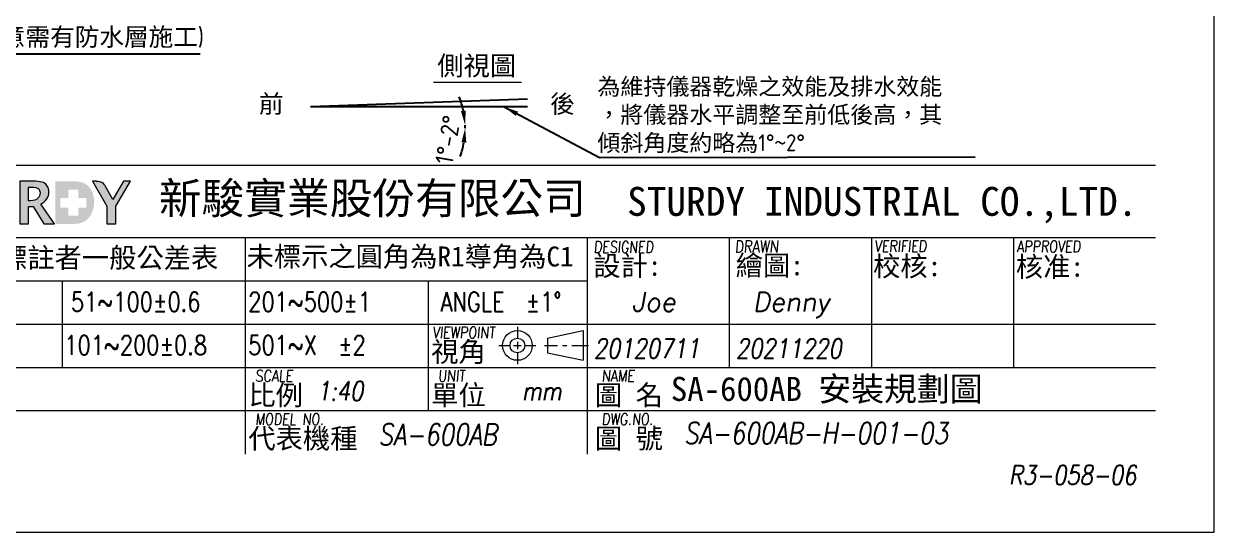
# Model space of a CAD drawing. Header units: millimetres. Extents: x -207026 to -195306, y -24854 to -16614.
# Drawn here: x -200250 to -195306, y -24854 to -22743 of the extents above; entities that cross this region are included whole.
import ezdxf

# ---------------------------------------------------------------- set-up
doc = ezdxf.new("R2010")
doc.units = ezdxf.units.MM
doc.layers.get('0').update_dxf_attribs({"lineweight": 25})
for name, color, linetype, lineweight in [('D', 3, 'Continuous', 13), ('F', 7, 'Continuous', 15), ('T', 4, 'Continuous', 15)]:
    doc.layers.add(name, color=color, linetype=linetype, lineweight=lineweight)
doc.styles.get("Standard").update_dxf_attribs({"font": 'KAIU.TTF'})
doc.styles.add('STU25', font='isocp2.shx')
doc.styles.add('Text', font='romans.shx', dxfattribs={"width": 0.8, "oblique": 10})
doc.dimstyles.new('STU25', dxfattribs={"dimscale": 30, "dimtxt": 2.5, "dimasz": 2, "dimexe": 0.6, "dimexo": 1, "dimgap": 1, "dimtad": 1, "dimdsep": 46, "dimtxsty": 'STU25', "dimcen": 2, "dimazin": 2, "dimtfac": 1, "dimtmove": 0, "dimatfit": 3, "dimfxl": 0, "dimtolj": 1, "dimtzin": 0, "dimarcsym": 0})
doc.dimstyles.new('STU25$7', dxfattribs={"dimscale": 30, "dimtxt": 2.5, "dimasz": 2, "dimexe": 1.25, "dimexo": 0.625, "dimgap": 1, "dimtad": 0, "dimdec": 4, "dimdsep": 46, "dimtxsty": 'STU25', "dimcen": 2.5, "dimazin": 2, "dimtfac": 1, "dimtdec": 4, "dimtmove": 0, "dimatfit": 3, "dimfxl": 0, "dimtolj": 1, "dimtzin": 0, "dimarcsym": 0})

# ---------------------------------------------------------------- blocks, each defined once
blk = doc.blocks.new('*D4')
at = {"layer": 'D', "color": 0, "linetype": 'Continuous', "lineweight": -2}
for start, end in [(11.817, 21.6339), (0, 2), (340.3661, 350.183)]:
    blk.add_arc((-198767.4, -23176.3), 350.6, start, end, dxfattribs=at)
at = {"layer": 'D', "color": 0}
for points in [[(-198434.1, -23105.7), (-198414.3, -23103.3), (-198417, -23164.1)], [(-198412, -23236.9), (-198431.9, -23235.2), (-198416.8, -23176.3)]]:
    blk.add_solid(points, dxfattribs=at)
at = {"layer": 'Defpoints', "color": 0}
for p in [(-198767.4, -23176.3), (-198767.4, -23176.3), (-198416.9, -23168.1), (-197867, -23144.9), (-197866.4, -23176.3)]:
    blk.add_point(p, dxfattribs=at)
at = {"layer": 'D', "color": 0, "insert": (-198488.5, -23224.7), "char_height": 75, "attachment_point": 5, "rotation": 80.1603, "style": 'STU25'}
blk.add_mtext('1%%D-2%%D', dxfattribs=at)
blk = doc.blocks.new('新駿LOGO')
at = {"layer": 'F'}
h = blk.add_hatch(color=256, dxfattribs=at)
edge = h.paths.add_edge_path()
edge.add_spline(control_points=[(-518.54, -443.62), (-518.54, -443.62), (-518.54, -439.2), (-518.54, -439.2), (-518.54, -439.2), (-516.88, -439.2), (-516.88, -439.2), (-516.55, -439.2), (-516.29, -439.25), (-516.11, -439.33), (-515.93, -439.41), (-515.79, -439.54), (-515.69, -439.72), (-515.59, -439.89), (-515.54, -440.08), (-515.54, -440.3), (-515.54, -440.56), (-515.61, -440.8), (-515.76, -441.03), (-515.91, -441.26), (-516.12, -441.44), (-516.39, -441.56), (-516.39, -441.56), (-514.95, -443.62), (-514.95, -443.62), (-514.95, -443.62), (-516.07, -443.62), (-516.07, -443.62), (-516.07, -443.62), (-517.17, -441.81), (-517.17, -441.81), (-517.17, -441.81), (-517.67, -441.81), (-517.67, -441.81), (-517.67, -441.81), (-517.67, -443.62), (-517.67, -443.62), (-517.67, -443.62), (-518.54, -443.62), (-518.54, -443.62)], knot_values=[0, 0, 0, 0, 1, 1, 1, 2, 2, 2, 3, 3, 3, 4, 4, 4, 5, 5, 5, 6, 6, 6, 7, 7, 7, 8, 8, 8, 9, 9, 9, 10, 10, 10, 11, 11, 11, 12, 12, 12, 13, 13, 13, 13], degree=3, periodic=1)
edge = h.paths.add_edge_path(flags=16)
edge.add_spline(control_points=[(-517.67, -441.21), (-517.67, -441.21), (-517.46, -441.21), (-517.46, -441.21), (-517.08, -441.21), (-516.82, -441.13), (-516.68, -440.96), (-516.53, -440.8), (-516.46, -440.61), (-516.46, -440.4), (-516.46, -440.22), (-516.52, -440.08), (-516.63, -439.97), (-516.75, -439.86), (-516.99, -439.81), (-517.35, -439.81), (-517.35, -439.81), (-517.67, -439.81), (-517.67, -439.81), (-517.67, -439.81), (-517.67, -441.21), (-517.67, -441.21)], knot_values=[0, 0, 0, 0, 1, 1, 1, 2, 2, 2, 3, 3, 3, 4, 4, 4, 5, 5, 5, 6, 6, 6, 7, 7, 7, 7], degree=3, periodic=1)
h = blk.add_hatch(color=256, dxfattribs=at)
edge = h.paths.add_edge_path()
edge.add_spline(control_points=[(-514.87, -443.62), (-514.87, -443.62), (-513.05, -443.62), (-513.05, -443.62)], knot_values=[-9, -9, -9, -9, -8, -8, -8, -8], degree=3, periodic=0)
edge.add_spline(control_points=[(-513.05, -443.62), (-512.51, -443.62), (-512.09, -443.52), (-511.79, -443.32)], knot_values=[-8, -8, -8, -8, -7, -7, -7, -7], degree=3, periodic=0)
edge.add_spline(control_points=[(-511.79, -443.32), (-511.48, -443.12), (-511.25, -442.85), (-511.09, -442.5)], knot_values=[-7, -7, -7, -7, -6, -6, -6, -6], degree=3, periodic=0)
edge.add_spline(control_points=[(-511.09, -442.5), (-510.93, -442.15), (-510.85, -441.76), (-510.85, -441.32)], knot_values=[-6, -6, -6, -6, -5, -5, -5, -5], degree=3, periodic=0)
edge.add_spline(control_points=[(-510.85, -441.32), (-510.85, -440.87), (-510.93, -440.49), (-511.1, -440.17)], knot_values=[-5, -5, -5, -5, -4, -4, -4, -4], degree=3, periodic=0)
edge.add_spline(control_points=[(-511.1, -440.17), (-511.27, -439.85), (-511.49, -439.61), (-511.78, -439.45)], knot_values=[-4, -4, -4, -4, -3, -3, -3, -3], degree=3, periodic=0)
edge.add_spline(control_points=[(-511.78, -439.45), (-512.06, -439.29), (-512.46, -439.2), (-512.97, -439.2)], knot_values=[-3, -3, -3, -3, -2, -2, -2, -2], degree=3, periodic=0)
edge.add_spline(control_points=[(-512.97, -439.2), (-512.97, -439.2), (-514.87, -439.2), (-514.87, -439.2)], knot_values=[-2, -2, -2, -2, -1, -1, -1, -1], degree=3, periodic=0)
edge.add_spline(control_points=[(-514.87, -439.2), (-514.87, -439.2), (-514.87, -443.62), (-514.87, -443.62)], knot_values=[-1, -1, -1, -1, 0, 0, 0, 0], degree=3, periodic=0)
h.paths.add_polyline_path([(-514.34, -441.95), (-514.34, -440.92), (-513.51, -440.92), (-513.51, -440.07), (-512.48, -440.07), (-512.48, -440.92), (-511.64, -440.92), (-511.64, -441.95), (-512.48, -441.95), (-512.48, -442.77), (-513.51, -442.77), (-513.51, -441.95)], flags=16)
h = blk.add_hatch(color=256, dxfattribs=at)
edge = h.paths.add_edge_path()
edge.add_spline(control_points=[(-509.51, -443.62), (-509.51, -443.62), (-509.51, -441.77), (-509.51, -441.77), (-509.51, -441.77), (-511, -439.2), (-511, -439.2), (-511, -439.2), (-510.64, -439.2), (-510.64, -439.2), (-510.64, -439.2), (-510.3, -439.19), (-510.04, -439.32), (-509.79, -439.45), (-509.71, -439.68), (-509.71, -439.68), (-509.71, -439.68), (-508.9, -441.07), (-508.9, -441.07), (-508.9, -441.07), (-507.78, -439.2), (-507.78, -439.2), (-507.78, -439.2), (-507.05, -439.2), (-507.05, -439.2), (-507.05, -439.2), (-508.59, -441.77), (-508.59, -441.77), (-508.59, -441.77), (-508.59, -443.62), (-508.59, -443.62), (-508.59, -443.62), (-509.51, -443.62), (-509.51, -443.62)], knot_values=[0, 0, 0, 0, 1, 1, 1, 2, 2, 2, 3, 3, 3, 4, 4, 4, 5, 5, 5, 6, 6, 6, 7, 7, 7, 8, 8, 8, 9, 9, 9, 10, 10, 10, 11, 11, 11, 11], degree=3, periodic=1)
at = {"layer": 'F', "lineweight": 0}
for points, knots in [([(-518.54, -443.62), (-518.54, -443.62), (-518.54, -439.2), (-518.54, -439.2), (-518.54, -439.2), (-516.88, -439.2), (-516.88, -439.2), (-516.55, -439.2), (-516.29, -439.25), (-516.11, -439.33), (-515.93, -439.41), (-515.79, -439.54), (-515.69, -439.72), (-515.59, -439.89), (-515.54, -440.08), (-515.54, -440.3), (-515.54, -440.56), (-515.61, -440.8), (-515.76, -441.03), (-515.91, -441.26), (-516.12, -441.44), (-516.39, -441.56), (-516.39, -441.56), (-514.95, -443.62), (-514.95, -443.62), (-514.95, -443.62), (-516.07, -443.62), (-516.07, -443.62), (-516.07, -443.62), (-517.17, -441.81), (-517.17, -441.81), (-517.17, -441.81), (-517.67, -441.81), (-517.67, -441.81), (-517.67, -441.81), (-517.67, -443.62), (-517.67, -443.62), (-517.67, -443.62), (-518.54, -443.62), (-518.54, -443.62)], [0, 0, 0, 0, 1, 1, 1, 2, 2, 2, 3, 3, 3, 4, 4, 4, 5, 5, 5, 6, 6, 6, 7, 7, 7, 8, 8, 8, 9, 9, 9, 10, 10, 10, 11, 11, 11, 12, 12, 12, 13, 13, 13, 13]), ([(-517.67, -441.21), (-517.67, -441.21), (-517.46, -441.21), (-517.46, -441.21), (-517.08, -441.21), (-516.82, -441.13), (-516.68, -440.96), (-516.53, -440.8), (-516.46, -440.61), (-516.46, -440.4), (-516.46, -440.22), (-516.52, -440.08), (-516.63, -439.97), (-516.75, -439.86), (-516.99, -439.81), (-517.35, -439.81), (-517.35, -439.81), (-517.67, -439.81), (-517.67, -439.81), (-517.67, -439.81), (-517.67, -441.21), (-517.67, -441.21)], [0, 0, 0, 0, 1, 1, 1, 2, 2, 2, 3, 3, 3, 4, 4, 4, 5, 5, 5, 6, 6, 6, 7, 7, 7, 7]), ([(-509.51, -443.62), (-509.51, -443.62), (-509.51, -441.77), (-509.51, -441.77), (-509.51, -441.77), (-511, -439.2), (-511, -439.2), (-511, -439.2), (-510.64, -439.2), (-510.64, -439.2), (-510.64, -439.2), (-510.3, -439.19), (-510.04, -439.32), (-509.79, -439.45), (-509.71, -439.68), (-509.71, -439.68), (-509.71, -439.68), (-508.9, -441.07), (-508.9, -441.07), (-508.9, -441.07), (-507.78, -439.2), (-507.78, -439.2), (-507.78, -439.2), (-507.05, -439.2), (-507.05, -439.2), (-507.05, -439.2), (-508.59, -441.77), (-508.59, -441.77), (-508.59, -441.77), (-508.59, -443.62), (-508.59, -443.62), (-508.59, -443.62), (-509.51, -443.62), (-509.51, -443.62)], [0, 0, 0, 0, 1, 1, 1, 2, 2, 2, 3, 3, 3, 4, 4, 4, 5, 5, 5, 6, 6, 6, 7, 7, 7, 8, 8, 8, 9, 9, 9, 10, 10, 10, 11, 11, 11, 11])]:
    blk.add_open_spline(points, degree=3, knots=knots, dxfattribs=at)
at = {"attachment_point": 1, "style": 'STU25'}
for s, insert, char_height in [('{\\f標楷體|b0|i0|c136|p65;新駿實業股份有限公司}', (-504.12, -439.33), 3.25), ('{\\f標楷體|b0|i0|c136|p65;STURDY\\H0.9667x; \\H1.034x;INDUSTRIAL CO.,LTD.}', (-455.51, -439.78), 3)]:
    blk.add_mtext(s, dxfattribs=dict(at, insert=insert, char_height=char_height))
blk = doc.blocks.new('H421')
at = {"layer": 'F', "color": 7}
for p, q in [((155.91, 38.09), (286.91, 38.09)), ((211.36, 38.09), (286.91, 38.09)), ((155.91, 30.59), (286.91, 30.59)), ((192.41, 30.59), (192.41, 17.09)), ((242.66, 30.59), (242.66, 17.09)), ((257.41, 30.59), (257.41, 17.09)), ((272.16, 30.59), (272.16, 17.09)), ((155.91, 26.09), (227.91, 26.09)), ((173.41, 26.09), (173.41, 17.09)), ((211.41, 26.09), (211.41, 17.09)), ((155.91, 21.59), (286.91, 21.59)), ((214.91, 21.59), (286.91, 21.59)), ((227.91, 21.59), (286.91, 21.59)), ((155.91, 17.09), (286.91, 17.09)), ((211.41, 17.09), (211.41, 12.59)), ((227.91, 17.09), (227.91, 8.09)), ((286.91, 12.59), (155.91, 12.59))]:
    blk.add_line(p, q, dxfattribs=at)
at = {"layer": 'F'}
for p, q in [((227.91, 30.59), (227.91, 17.09)), ((192.41, 17.09), (192.41, 8.09))]:
    blk.add_line(p, q, dxfattribs=at)
at = {"layer": 'F', "color": 0}
for p, q in [((220.66, 21.32), (220.66, 20.14)), ((223.77, 20.14), (227.5, 20.92)), ((223.77, 20.14), (223.77, 18.62)), ((227.5, 20.92), (227.5, 17.84)), ((218.72, 19.38), (219.89, 19.38)), ((220.27, 19.38), (221.04, 19.38)), ((220.66, 19.77), (220.66, 19)), ((220.66, 18.62), (220.66, 17.45)), ((221.42, 19.38), (222.57, 19.38)), ((223.49, 19.38), (224.81, 19.38)), ((223.77, 18.62), (227.5, 17.84)), ((225.34, 19.38), (225.81, 19.38)), ((226.31, 19.38), (228.03, 19.38))]:
    blk.add_line(p, q, dxfattribs=at)
for radius in [1.54, 0.762]:
    blk.add_circle((220.66, 19.38), radius, dxfattribs=at)
blk.add_blockref('新駿LOGO', (687.56, 475.62))
at = {"layer": 'F', "lineweight": -3}
for s, height, p in [('未標註者一般公差表', 2.076, (164.12, 27.45)), ('未標示之圓角為R1導角為C1', 2.0757, (192.54, 27.58)), ('設計:', 2.076, (228.54, 26.61)), ('繪圖:', 2.076, (243.32, 26.66)), ('校核:', 2.076, (257.59, 26.57)), ('核准:', 2.076, (272.41, 26.52)), ('視角', 2.076, (211.71, 17.69)), ('比例', 2.076, (192.73, 13.19)), ('單位', 2.076, (211.71, 13.19)), ('圖 名', 2.076, (228.7, 13.19)), ('代表機種', 2.076, (192.73, 8.69)), ('圖 號', 2.076, (228.7, 8.69))]:
    blk.add_text(s, height=height, dxfattribs=at).set_placement(p)
at = {"layer": 'F', "color": 1, "lineweight": 15, "style": 'Text', "oblique": 5, "width": 0.8}
for s, height, p in [('DESIGNED', 1.2, (228.57, 29.01)), ('DRAWN', 1.245, (243.23, 29.03)), ('VERIFIED', 1.2, (257.72, 29.09)), ('APPROVED', 1.2, (272.5, 29.06)), ('VIEWPOINT', 1.2, (211.83, 20.13)), ('SCALE', 1.2, (193.44, 15.63)), ('UNIT', 1.2, (212.42, 15.63)), ('NAME', 1.2, (229.41, 15.63)), ('MODEL NO.', 1.2, (193.44, 11.13)), ('DWG.NO.', 1.2, (229.41, 11.13))]:
    blk.add_text(s, height=height, dxfattribs=at).set_placement(p)
at = {"layer": 'F', "lineweight": 20, "style": 'Text', "width": 0.8}
for s, p in [('51~100±0.6', (174.32, 22.91)), ('201~500±1', (192.72, 22.91)), ('ANGLE  ±1%%D', (212.68, 22.91)), ('101~200±0.8', (173.63, 18.41)), ('501~X  ±2', (192.72, 18.41))]:
    blk.add_text(s, height=2, dxfattribs=at).set_placement(p)

msp = doc.modelspace()

# ---------------------------------------------------------------- linework, layer by layer
at = {"linetype": 'Continuous'}
for q in [(-198158.42, -23055.482), (-198157.871, -23086.926)]:
    msp.add_line((-199058.871, -23086.926), q, dxfattribs=at)
at = {"layer": 'D'}
msp.add_line((-198547.738, -22986.119), (-198183.267, -22986.119), dxfattribs=at)
at = {"layer": 'F', "color": 6}
msp.add_lwpolyline([(-207026.269, -16614.309), (-207026.269, -24854.309), (-195306.269, -24854.309), (-195306.269, -16614.309)], close=True, dxfattribs=at)
msp.add_lwpolyline([(-207026.269, -16614.309), (-207026.269, -24854.309), (-195306.269, -24854.309), (-195306.269, -16614.309)], close=True, dxfattribs=at)

# ---------------------------------------------------------------- block references
at = {"xscale": 40, "yscale": 40, "zscale": 40}
msp.add_blockref('H421', (-207026.269, -24854.309), dxfattribs=at)

# ---------------------------------------------------------------- texts
at = {"layer": 'D', "color": 4}
msp.add_text('SA-600AB 安裝規劃圖', height=100, dxfattribs=at).set_placement((-197562.344, -24309.389))
at = {"layer": 'D', "color": 11, "insert": (-200676.983, -22760.179), "char_height": 75, "attachment_point": 1}
msp.add_mtext('{\\C3;地板\\Fisocp2.shx;(\\f標楷體|b0|i0|c136|p65;注意需有防水層施工\\Fisocp2.shx;)}', dxfattribs=at)
at = {"layer": 'D', "insert": (-198532.585, -22877.101), "char_height": 80, "attachment_point": 1}
msp.add_mtext('{\\C11;側視圖}', dxfattribs=at)
at = {"layer": 'D', "insert": (-197867.764, -22968.919), "char_height": 70, "attachment_point": 1, "style": 'STU25'}
msp.add_mtext('{\\f標楷體|b0|i0|c136|p65;為維持儀器乾燥之效能及排水效能\\P，將儀器水平調整至前低後高，其\\P傾斜角度約略為}1%%D{\\f標楷體|b0|i0|c136|p65;~}2%%D', dxfattribs=at)
at = {"layer": 'D', "linetype": 'Continuous', "char_height": 75, "width": 218.181, "attachment_point": 1}
for s, insert in [(' 前', (-199324.442, -23038.251)), ('{\\Fisocp2.shx; }後', (-198106.566, -23038.251))]:
    msp.add_mtext(s, dxfattribs=dict(at, insert=insert))
at = {"layer": 'T', "lineweight": 20, "style": 'Text', "oblique": 10}
for s, p in [('Joe', (-197724.499, -23937.72)), ('Denny', (-197222.228, -23937.72))]:
    msp.add_text(s, height=80, dxfattribs=at).set_placement(p)
at = {"layer": 'T', "lineweight": 20, "style": 'Text', "oblique": 10, "width": 0.8}
for s, height, p in [('20120711', 80, (-197882.116, -24131.42)), ('20211220', 80, (-197292.116, -24131.42)), ('1:40', 80, (-199032.029, -24308.2)), ('mm', 80, (-198181.704, -24307.973)), ('SA-600AB', 88, (-198776.953, -24492.735)), ('SA-600AB-H-001-03', 88, (-197507.817, -24487.141))]:
    msp.add_text(s, height=height, dxfattribs=at).set_placement(p)
at = {"layer": 'T', "linetype": 'Continuous', "lineweight": 20, "insert": (-196158.864, -24576.955), "char_height": 80, "attachment_point": 1, "style": 'Text'}
msp.add_mtext('{R3-058-06}', dxfattribs=at)

# ---------------------------------------------------------------- dimensions: what is measured, and where the dimension line sits
at = {"layer": 'D', "linetype": 'Continuous'}
dim = msp.add_angular_dim_2l(base=(-198416.886, -23168.146), line1=((-198767.405, -23176.304), (-197866.405, -23176.304)), line2=((-198767.405, -23176.304), (-197866.953, -23144.86)), text='1%%D-2%%D', dimstyle='STU25', override={"dimtxsty": 'STU25'}, dxfattribs=at)
dim.commit()
dim.dimension.update_dxf_attribs({"geometry": '*D4', "text_midpoint": (-198421.949, -23236.221), "dimtype": 162})

# ---------------------------------------------------------------- leaders
at = {"layer": 'D'}
for points in [[(-200941.41, -22646.901), (-200676.294, -22868.033), (-199516.698, -22868.033)], [(-198254.929, -23088.712), (-197858.761, -23298.938), (-196298.318, -23296.266)]]:
    msp.add_leader(points, dimstyle='STU25$7', override={"dimgap": 1, "dimtad": 0}, dxfattribs=at)

doc.saveas('drawing.dxf')
